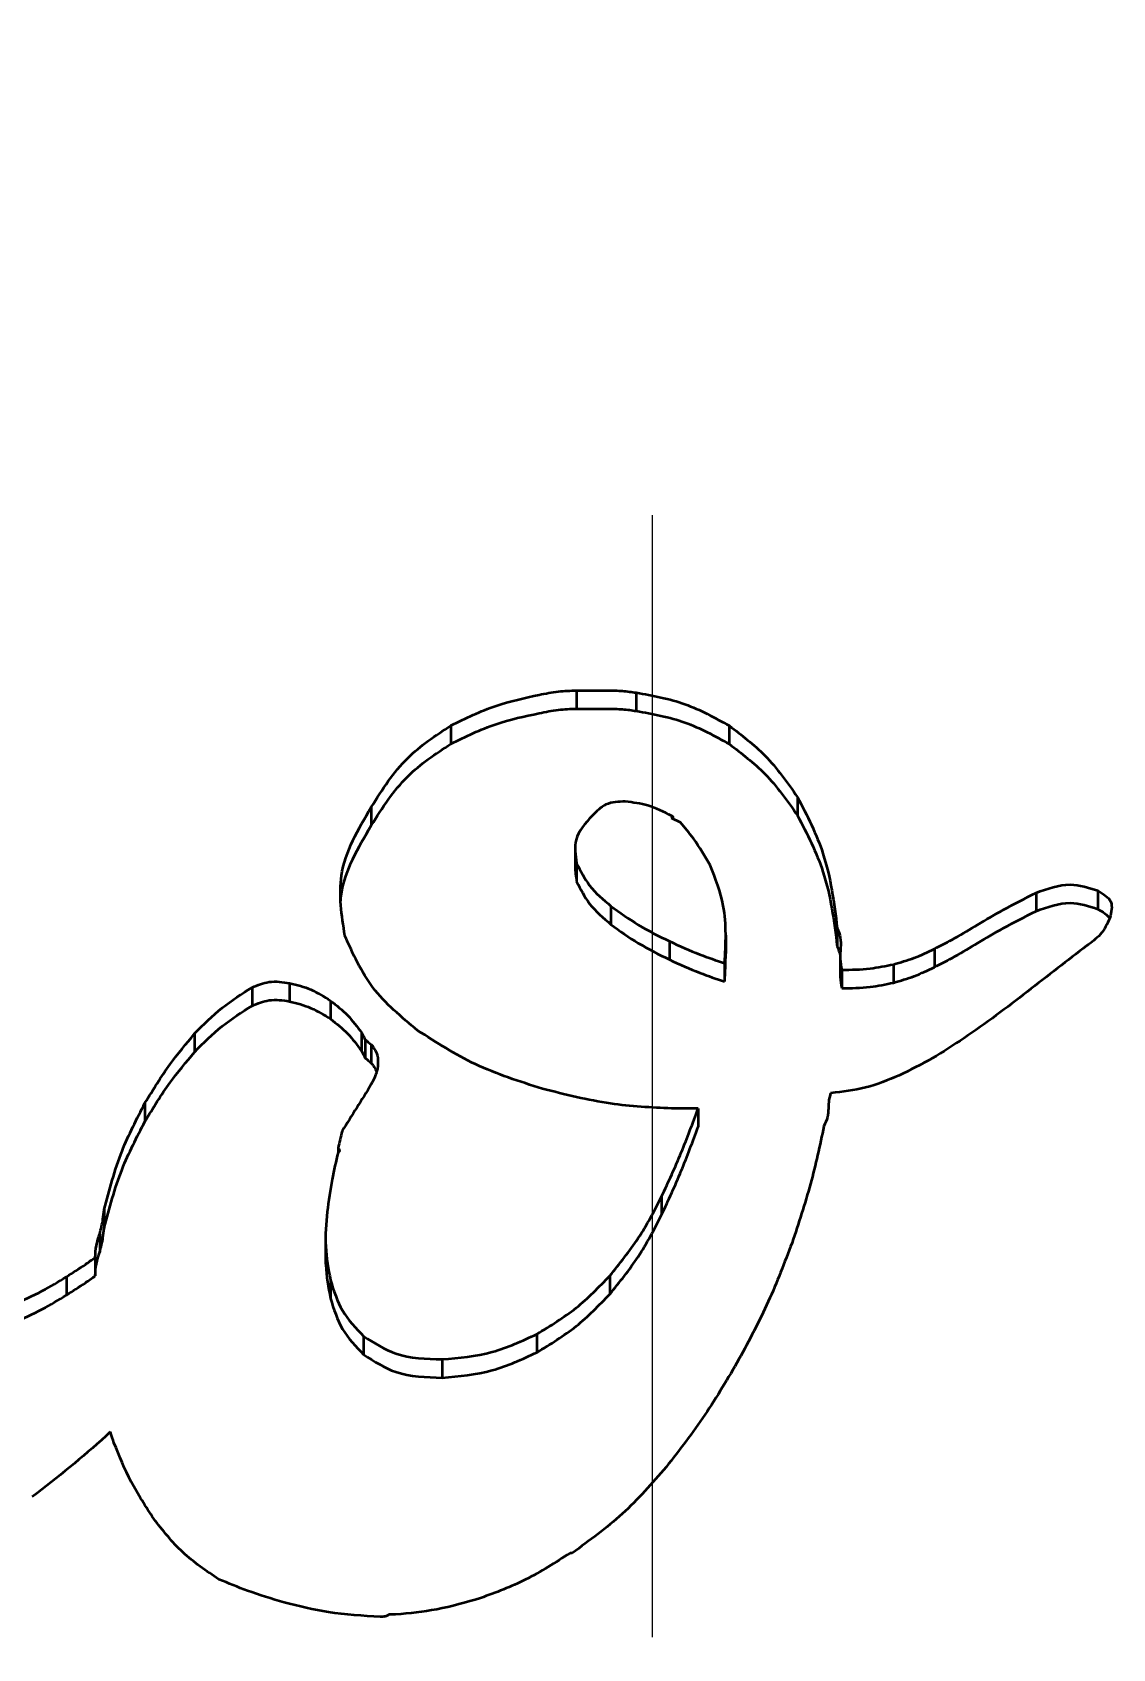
# Model space of a CAD drawing. Header units: inches. Extents: x 0.5 to 16.8, y 0.4 to 9.6.
# Drawn here: x 5.558 to 5.6543, y 6.8085 to 6.9526 of the extents above; entities that cross this region are included whole.
import ezdxf

# ---------------------------------------------------------------- set-up
doc = ezdxf.new("R2010")
doc.units = ezdxf.units.IN
doc.header["$LTSCALE"] = 0.75
doc.header["$MEASUREMENT"] = 0
doc.linetypes.add('PHANTOM2', pattern=[1.25, 0.625, -0.125, 0.125, -0.125, 0.125, -0.125])
doc.layers.add('Annotations', color=7, linetype='Continuous', lineweight=25)
doc.layers.add('Visible', color=7, linetype='Continuous', lineweight=50)

msp = doc.modelspace()

# ---------------------------------------------------------------- linework, layer by layer
at = {"layer": 'Annotations', "linetype": 'PHANTOM2', "lineweight": 25}
msp.add_line((5.61323, 9.41583), (5.61323, 5.45384), dxfattribs=at)
at = {"layer": 'Visible', "extrusion": (0, 1, 0)}
for p, q in [((5.60649, 6.89397, 0.32407), (5.60925, 6.89397, 0.32407)), ((5.60649, 6.89397, 0.32407), (5.60649, 6.89234, 0.30446)), ((5.61181, 6.89378, 0.32409), (5.61181, 6.89214, 0.30447)), ((5.60649, 6.89234, 0.30446), (5.60925, 6.89234, 0.30446)), ((5.59527, 6.89083, 0.32433), (5.59527, 6.8892, 0.30472)), ((5.62008, 6.89083, 0.32433), (5.62008, 6.8892, 0.30472)), ((5.58819, 6.88357, 0.32494), (5.58819, 6.88194, 0.30532)), ((5.62618, 6.88446, 0.32487), (5.62618, 6.88282, 0.30525)), ((5.61575, 6.8822, 0.32505), (5.61496, 6.88259, 0.32502)), ((5.61506, 6.88273, 0.32501), (5.61506, 6.88254, 0.32282)), ((5.60636, 6.87991, 0.32524), (5.60636, 6.87827, 0.30563)), ((5.60649, 6.87857, 0.32536), (5.60649, 6.87694, 0.30574)), ((5.64744, 6.87592, 0.32558), (5.64744, 6.87429, 0.30596)), ((5.65295, 6.87612, 0.32556), (5.65295, 6.87448, 0.30594)), ((5.60955, 6.87475, 0.32567), (5.60955, 6.87311, 0.30606)), ((5.61978, 6.87215, 0.32589), (5.61978, 6.87052, 0.30627)), ((5.62972, 6.87278, 0.32584), (5.62972, 6.87115, 0.30622)), ((5.61476, 6.87161, 0.32594), (5.61476, 6.86997, 0.30632)), ((5.63838, 6.87092, 0.32599), (5.63838, 6.86929, 0.30638)), ((5.61968, 6.86965, 0.3261), (5.61968, 6.86801, 0.30648)), ((5.62999, 6.87029, 0.32605), (5.62999, 6.86865, 0.30643)), ((5.63474, 6.86955, 0.32611), (5.63474, 6.86791, 0.30649)), ((5.5809, 6.86788, 0.32625), (5.5809, 6.86625, 0.30663)), ((5.63012, 6.86906, 0.32615), (5.63012, 6.86742, 0.30653)), ((5.57756, 6.86749, 0.32628), (5.57756, 6.86585, 0.30666)), ((5.58455, 6.86631, 0.32638), (5.58455, 6.86468, 0.30676)), ((5.57244, 6.86337, 0.32662), (5.57244, 6.86173, 0.30701)), ((5.5873, 6.86347, 0.32661), (5.5873, 6.86183, 0.307)), ((5.58764, 6.86282, 0.32667), (5.58764, 6.86119, 0.30705)), ((5.58819, 6.86239, 0.3267), (5.58819, 6.86075, 0.30709)), ((5.58878, 6.86121, 0.3268), (5.58878, 6.86076, 0.32138)), ((5.56801, 6.85719, 0.32714), (5.56801, 6.85555, 0.30752)), ((5.61732, 6.8567, 0.32718), (5.61496, 6.8567, 0.32718)), ((5.61732, 6.8567, 0.32718), (5.61732, 6.85506, 0.30756)), ((5.58523, 6.85317, 0.32747), (5.58523, 6.85278, 0.32277)), ((5.56437, 6.84768, 0.32793), (5.56437, 6.84604, 0.30831)), ((5.61407, 6.84885, 0.32783), (5.61407, 6.84722, 0.30822)), ((5.56398, 6.84552, 0.32811), (5.56398, 6.84388, 0.30849)), ((5.58411, 6.84503, 0.32815), (5.58411, 6.84339, 0.30853)), ((5.56358, 6.84342, 0.32829), (5.56358, 6.84178, 0.30867)), ((5.60945, 6.84179, 0.32842), (5.60945, 6.84016, 0.3088)), ((5.56102, 6.84169, 0.32843), (5.56102, 6.84006, 0.30881)), ((5.58455, 6.8414, 0.32845), (5.58455, 6.83976, 0.30884)), ((5.5875, 6.8364, 0.32887), (5.5875, 6.83476, 0.30925)), ((5.60295, 6.83659, 0.32885), (5.60295, 6.83496, 0.30924)), ((5.59449, 6.83434, 0.32904), (5.59449, 6.8327, 0.30943)), ((5.6061, 6.81707, 0.33048), (5.6059, 6.81707, 0.33048)), ((5.59035, 6.81158, 0.33094), (5.58976, 6.81158, 0.33094)), ((5.58917, 6.81138, 0.33096), (5.58898, 6.81138, 0.33096))]:
    msp.add_line(p, q, dxfattribs=at)
at = {"layer": 'Visible'}
for points, knots in [([(5.60315, 6.89358, 0.32411), (5.60372, 6.89369, 0.3241), (5.60483, 6.89391, 0.32408), (5.60595, 6.89395, 0.32407), (5.60649, 6.89397, 0.32407)], [0, 0, 0, 0, 0.01775543, 0.03428571, 0.03428571, 0.03428571, 0.03428571]), ([(5.60925, 6.89397, 0.32407), (5.60969, 6.89396, 0.32407), (5.61055, 6.89395, 0.32407), (5.6114, 6.89383, 0.32408), (5.61181, 6.89378, 0.32409)], [0, 0, 0, 0, 0.01350923, 0.02609896, 0.02609896, 0.02609896, 0.02609896]), ([(5.61181, 6.89378, 0.32409), (5.61328, 6.89351, 0.32411), (5.6162, 6.89298, 0.32416), (5.61879, 6.89154, 0.32428), (5.62008, 6.89083, 0.32433)], [0, 0, 0, 0, 0.0452354, 0.08973537, 0.08973537, 0.08973537, 0.08973537]), ([(5.59527, 6.89083, 0.32433), (5.5966, 6.89148, 0.32428), (5.59911, 6.89271, 0.32418), (5.60185, 6.8933, 0.32413), (5.60315, 6.89358, 0.32411)], [0, 0, 0, 0, 0.0447771, 0.08503879, 0.08503879, 0.08503879, 0.08503879]), ([(5.60315, 6.89194, 0.30449), (5.60372, 6.89206, 0.30448), (5.60483, 6.89228, 0.30446), (5.60595, 6.89232, 0.30446), (5.60649, 6.89234, 0.30446)], [0, 0, 0, 0, 0.01775543, 0.03428571, 0.03428571, 0.03428571, 0.03428571]), ([(5.60925, 6.89234, 0.30446), (5.60969, 6.89233, 0.30446), (5.61055, 6.89232, 0.30446), (5.6114, 6.8922, 0.30447), (5.61181, 6.89214, 0.30447)], [0, 0, 0, 0, 0.01350923, 0.02609896, 0.02609896, 0.02609896, 0.02609896]), ([(5.58819, 6.88357, 0.32494), (5.58917, 6.88513, 0.32481), (5.59103, 6.88805, 0.32457), (5.59392, 6.88994, 0.32441), (5.59527, 6.89083, 0.32433)], [0, 0, 0, 0, 0.0554008, 0.1043012, 0.1043012, 0.1043012, 0.1043012]), ([(5.59527, 6.8892, 0.30472), (5.5966, 6.88985, 0.30466), (5.59911, 6.89108, 0.30456), (5.60185, 6.89167, 0.30451), (5.60315, 6.89194, 0.30449)], [0, 0, 0, 0, 0.0447771, 0.08503879, 0.08503879, 0.08503879, 0.08503879]), ([(5.61181, 6.89214, 0.30447), (5.61328, 6.89187, 0.30449), (5.6162, 6.89135, 0.30454), (5.61879, 6.88991, 0.30466), (5.62008, 6.8892, 0.30472)], [0, 0, 0, 0, 0.0452354, 0.08973537, 0.08973537, 0.08973537, 0.08973537]), ([(5.62008, 6.89083, 0.32433), (5.62119, 6.88999, 0.3244), (5.62357, 6.88819, 0.32455), (5.62527, 6.88575, 0.32476), (5.62618, 6.88446, 0.32487)], [0, 0, 0, 0, 0.04241261, 0.09032204, 0.09032204, 0.09032204, 0.09032204]), ([(5.58819, 6.88194, 0.30532), (5.58917, 6.88349, 0.30519), (5.59103, 6.88641, 0.30495), (5.59392, 6.88831, 0.30479), (5.59527, 6.8892, 0.30472)], [0, 0, 0, 0, 0.0554008, 0.1043012, 0.1043012, 0.1043012, 0.1043012]), ([(5.62008, 6.8892, 0.30472), (5.62119, 6.88835, 0.30479), (5.62357, 6.88656, 0.30494), (5.62527, 6.88412, 0.30514), (5.62618, 6.88282, 0.30525)], [0, 0, 0, 0, 0.04241261, 0.09032204, 0.09032204, 0.09032204, 0.09032204]), ([(5.58583, 6.8721, 0.3259), (5.58555, 6.87392, 0.32574), (5.58492, 6.878, 0.3254), (5.58702, 6.88159, 0.3251), (5.58819, 6.88357, 0.32494)], [0, 0, 0, 0, 0.0548322, 0.1226854, 0.1226854, 0.1226854, 0.1226854]), ([(5.61083, 6.88406, 0.3249), (5.61022, 6.88405, 0.3249), (5.60906, 6.88401, 0.3249), (5.60826, 6.88319, 0.32497), (5.60787, 6.88279, 0.325)], [0, 0, 0, 0, 0.01771491, 0.03387995, 0.03387995, 0.03387995, 0.03387995]), ([(5.61496, 6.88279, 0.325), (5.61427, 6.88314, 0.32498), (5.61296, 6.88379, 0.32492), (5.61151, 6.88398, 0.32491), (5.61083, 6.88406, 0.3249)], [0, 0, 0, 0, 0.02340527, 0.04424562, 0.04424562, 0.04424562, 0.04424562]), ([(5.62618, 6.88446, 0.32487), (5.62703, 6.88281, 0.325), (5.62891, 6.87914, 0.32531), (5.62943, 6.87504, 0.32565), (5.62972, 6.87278, 0.32584)], [0, 0, 0, 0, 0.0561745, 0.1251604, 0.1251604, 0.1251604, 0.1251604]), ([(5.60787, 6.88279, 0.325), (5.60726, 6.88212, 0.32506), (5.60615, 6.8809, 0.32516), (5.60639, 6.87929, 0.3253), (5.60649, 6.87857, 0.32536)], [0, 0, 0, 0, 0.0261403, 0.0473962, 0.0473962, 0.0473962, 0.0473962]), ([(5.61496, 6.88259, 0.32502), (5.61502, 6.88265, 0.32502), (5.61511, 6.88274, 0.32501), (5.615, 6.88278, 0.32501), (5.61496, 6.88279, 0.325)], [0, 0, 0, 0, 0.001802926, 0.002921092, 0.002921092, 0.002921092, 0.002921092]), ([(5.6184, 6.87838, 0.32537), (5.61793, 6.87919, 0.3253), (5.61714, 6.88053, 0.32519), (5.61614, 6.88173, 0.32509), (5.61575, 6.8822, 0.32505)], [0, 0, 0, 0, 0.02864664, 0.04750455, 0.04750455, 0.04750455, 0.04750455]), ([(5.62618, 6.88282, 0.30525), (5.62703, 6.88118, 0.30539), (5.62891, 6.87751, 0.30569), (5.62943, 6.87341, 0.30603), (5.62972, 6.87115, 0.30622)], [0, 0, 0, 0, 0.0561745, 0.1251604, 0.1251604, 0.1251604, 0.1251604]), ([(5.58545, 6.87513, 0.30589), (5.58547, 6.87537, 0.30587), (5.58573, 6.87775, 0.30567), (5.58702, 6.87995, 0.30549), (5.58819, 6.88194, 0.30532)], [0.0474236, 0.0474236, 0.0474236, 0.0474236, 0.05483216, 0.1226854, 0.1226854, 0.1226854, 0.1226854]), ([(5.60649, 6.87857, 0.32536), (5.60684, 6.87788, 0.32541), (5.60759, 6.87639, 0.32554), (5.60886, 6.87532, 0.32563), (5.60955, 6.87475, 0.32567)], [0, 0, 0, 0, 0.02341208, 0.05028441, 0.05028441, 0.05028441, 0.05028441]), ([(5.61968, 6.86965, 0.3261), (5.61978, 6.87138, 0.32596), (5.61995, 6.87439, 0.3257), (5.61887, 6.87719, 0.32547), (5.6184, 6.87838, 0.32537)], [0, 0, 0, 0, 0.05226491, 0.0908477, 0.0908477, 0.0908477, 0.0908477]), ([(5.60649, 6.87694, 0.30574), (5.60684, 6.87625, 0.3058), (5.60759, 6.87476, 0.30592), (5.60886, 6.87369, 0.30601), (5.60955, 6.87311, 0.30606)], [0, 0, 0, 0, 0.02341208, 0.05028441, 0.05028441, 0.05028441, 0.05028441]), ([(5.64744, 6.87592, 0.32558), (5.64846, 6.8763, 0.32555), (5.65029, 6.87698, 0.32549), (5.65213, 6.87638, 0.32554), (5.65295, 6.87612, 0.32556)], [0, 0, 0, 0, 0.03189449, 0.05749197, 0.05749197, 0.05749197, 0.05749197]), ([(5.64222, 6.87308, 0.32581), (5.643, 6.87354, 0.32578), (5.6447, 6.87454, 0.32569), (5.64647, 6.87544, 0.32562), (5.64744, 6.87592, 0.32558)], [0, 0, 0, 0, 0.02744301, 0.06042987, 0.06042987, 0.06042987, 0.06042987]), ([(5.64744, 6.87429, 0.30596), (5.64846, 6.87466, 0.30593), (5.65029, 6.87534, 0.30587), (5.65213, 6.87475, 0.30592), (5.65295, 6.87448, 0.30594)], [0, 0, 0, 0, 0.03189449, 0.05749197, 0.05749197, 0.05749197, 0.05749197]), ([(5.65295, 6.87612, 0.32556), (5.65344, 6.87583, 0.32558), (5.6544, 6.87526, 0.32563), (5.65415, 6.87419, 0.32572), (5.65403, 6.87367, 0.32576)], [0, 0, 0, 0, 0.01559261, 0.03036168, 0.03036168, 0.03036168, 0.03036168]), ([(5.60955, 6.87475, 0.32567), (5.61034, 6.87417, 0.32572), (5.61199, 6.87297, 0.32582), (5.61382, 6.87207, 0.3259), (5.61476, 6.87161, 0.32594)], [0, 0, 0, 0, 0.03002623, 0.06201135, 0.06201135, 0.06201135, 0.06201135]), ([(5.64222, 6.87144, 0.3062), (5.643, 6.8719, 0.30616), (5.6447, 6.87291, 0.30607), (5.64647, 6.8738, 0.306), (5.64744, 6.87429, 0.30596)], [0, 0, 0, 0, 0.02744301, 0.06042987, 0.06042987, 0.06042987, 0.06042987]), ([(5.65403, 6.87367, 0.32576), (5.65378, 6.87315, 0.32581), (5.6533, 6.87216, 0.32589), (5.6524, 6.87152, 0.32594), (5.65197, 6.87122, 0.32597)], [0, 0, 0, 0, 0.01715006, 0.03312267, 0.03312267, 0.03312267, 0.03312267]), ([(5.59232, 6.86366, 0.3266), (5.59088, 6.86485, 0.3265), (5.58806, 6.86717, 0.32631), (5.58656, 6.87048, 0.32603), (5.58583, 6.8721, 0.3259)], [0, 0, 0, 0, 0.0562251, 0.1096969, 0.1096969, 0.1096969, 0.1096969]), ([(5.60955, 6.87311, 0.30606), (5.61034, 6.87253, 0.30611), (5.61199, 6.87134, 0.30621), (5.61382, 6.87044, 0.30628), (5.61476, 6.86997, 0.30632)], [0, 0, 0, 0, 0.03002623, 0.06201135, 0.06201135, 0.06201135, 0.06201135]), ([(5.62972, 6.87278, 0.32584), (5.62983, 6.87251, 0.32586), (5.63006, 6.87194, 0.32591), (5.63003, 6.87133, 0.32596), (5.63002, 6.87102, 0.32599)], [0, 0, 0, 0, 0.00893394, 0.0184372, 0.0184372, 0.0184372, 0.0184372]), ([(5.63838, 6.87092, 0.32599), (5.639, 6.87124, 0.32597), (5.64031, 6.87192, 0.32591), (5.64156, 6.87268, 0.32585), (5.64222, 6.87308, 0.32581)], [0, 0, 0, 0, 0.02124974, 0.04478853, 0.04478853, 0.04478853, 0.04478853]), ([(5.61476, 6.87161, 0.32594), (5.61566, 6.8712, 0.32597), (5.61727, 6.87046, 0.32603), (5.61894, 6.8699, 0.32608), (5.61968, 6.86965, 0.3261)], [0, 0, 0, 0, 0.03000429, 0.05388424, 0.05388424, 0.05388424, 0.05388424]), ([(5.63002, 6.87102, 0.32599), (5.63, 6.87069, 0.32601), (5.62996, 6.87003, 0.32607), (5.63006, 6.86938, 0.32612), (5.63012, 6.86906, 0.32615)], [0, 0, 0, 0, 0.01000311, 0.02008096, 0.02008096, 0.02008096, 0.02008096]), ([(5.63474, 6.86955, 0.32611), (5.63536, 6.86973, 0.32609), (5.63661, 6.87009, 0.32606), (5.63779, 6.87064, 0.32602), (5.63838, 6.87092, 0.32599)], [0, 0, 0, 0, 0.01968678, 0.03961321, 0.03961321, 0.03961321, 0.03961321]), ([(5.63838, 6.86929, 0.30638), (5.639, 6.86961, 0.30635), (5.64031, 6.87028, 0.30629), (5.64156, 6.87104, 0.30623), (5.64222, 6.87144, 0.3062)], [0, 0, 0, 0, 0.02124974, 0.04478853, 0.04478853, 0.04478853, 0.04478853]), ([(5.65197, 6.87122, 0.32597), (5.6511, 6.87055, 0.32603), (5.64932, 6.86918, 0.32614), (5.64755, 6.8678, 0.32625), (5.64665, 6.8671, 0.32631)], [0, 0, 0, 0, 0.03350391, 0.06841105, 0.06841105, 0.06841105, 0.06841105]), ([(5.61476, 6.86997, 0.30632), (5.61566, 6.86956, 0.30635), (5.61727, 6.86883, 0.30642), (5.61894, 6.86826, 0.30646), (5.61968, 6.86801, 0.30648)], [0, 0, 0, 0, 0.03000429, 0.05388424, 0.05388424, 0.05388424, 0.05388424]), ([(5.63012, 6.86906, 0.32615), (5.63096, 6.86907, 0.32615), (5.63252, 6.86909, 0.32615), (5.63405, 6.86941, 0.32612), (5.63474, 6.86955, 0.32611)], [0, 0, 0, 0, 0.02578001, 0.0473586, 0.0473586, 0.0473586, 0.0473586]), ([(5.63474, 6.86791, 0.30649), (5.63536, 6.86809, 0.30648), (5.63661, 6.86846, 0.30645), (5.63779, 6.86901, 0.3064), (5.63838, 6.86929, 0.30638)], [0, 0, 0, 0, 0.01968678, 0.03961321, 0.03961321, 0.03961321, 0.03961321]), ([(5.57756, 6.86749, 0.32628), (5.57806, 6.8677, 0.32626), (5.57913, 6.86814, 0.32623), (5.58029, 6.86797, 0.32624), (5.5809, 6.86788, 0.32625)], [0, 0, 0, 0, 0.01628681, 0.03481367, 0.03481367, 0.03481367, 0.03481367]), ([(5.5809, 6.86788, 0.32625), (5.58155, 6.86772, 0.32626), (5.58285, 6.86739, 0.32629), (5.58398, 6.86667, 0.32635), (5.58455, 6.86631, 0.32638)], [0, 0, 0, 0, 0.02016356, 0.04053645, 0.04053645, 0.04053645, 0.04053645]), ([(5.62999, 6.86865, 0.30643), (5.62999, 6.86857, 0.30644), (5.63, 6.86816, 0.30647), (5.63006, 6.86775, 0.3065), (5.63012, 6.86742, 0.30653)], [0.00747026, 0.00747026, 0.00747026, 0.00747026, 0.01000311, 0.02008096, 0.02008096, 0.02008096, 0.02008096]), ([(5.63012, 6.86742, 0.30653), (5.63096, 6.86743, 0.30653), (5.63252, 6.86746, 0.30653), (5.63405, 6.86777, 0.3065), (5.63474, 6.86791, 0.30649)], [0, 0, 0, 0, 0.02578001, 0.0473586, 0.0473586, 0.0473586, 0.0473586]), ([(5.57244, 6.86337, 0.32662), (5.57323, 6.86417, 0.32656), (5.57478, 6.86574, 0.32643), (5.57665, 6.86691, 0.32633), (5.57756, 6.86749, 0.32628)], [0, 0, 0, 0, 0.03431116, 0.06704087, 0.06704087, 0.06704087, 0.06704087]), ([(5.57756, 6.86585, 0.30666), (5.57806, 6.86606, 0.30665), (5.57913, 6.86651, 0.30661), (5.58029, 6.86634, 0.30662), (5.5809, 6.86625, 0.30663)], [0, 0, 0, 0, 0.01628681, 0.03481367, 0.03481367, 0.03481367, 0.03481367]), ([(5.5809, 6.86625, 0.30663), (5.58155, 6.86608, 0.30664), (5.58285, 6.86575, 0.30667), (5.58398, 6.86504, 0.30673), (5.58455, 6.86468, 0.30676)], [0, 0, 0, 0, 0.02016356, 0.04053645, 0.04053645, 0.04053645, 0.04053645]), ([(5.58455, 6.86631, 0.32638), (5.58508, 6.8659, 0.32641), (5.58613, 6.86508, 0.32648), (5.58691, 6.864, 0.32657), (5.5873, 6.86347, 0.32661)], [0, 0, 0, 0, 0.02039149, 0.04049904, 0.04049904, 0.04049904, 0.04049904]), ([(5.64665, 6.8671, 0.32631), (5.64573, 6.86639, 0.32637), (5.64389, 6.86497, 0.32649), (5.64199, 6.86364, 0.3266), (5.64104, 6.86298, 0.32666)], [0, 0, 0, 0, 0.0355007, 0.07081089, 0.07081089, 0.07081089, 0.07081089]), ([(5.57244, 6.86173, 0.30701), (5.57323, 6.86254, 0.30694), (5.57478, 6.8641, 0.30681), (5.57665, 6.86528, 0.30671), (5.57756, 6.86585, 0.30666)], [0, 0, 0, 0, 0.03431116, 0.06704087, 0.06704087, 0.06704087, 0.06704087]), ([(5.56801, 6.85719, 0.32714), (5.56873, 6.85836, 0.32704), (5.57005, 6.86053, 0.32686), (5.57169, 6.86248, 0.3267), (5.57244, 6.86337, 0.32662)], [0, 0, 0, 0, 0.04195385, 0.07752256, 0.07752256, 0.07752256, 0.07752256]), ([(5.58455, 6.86468, 0.30676), (5.58508, 6.86427, 0.3068), (5.58613, 6.86345, 0.30686), (5.58691, 6.86237, 0.30695), (5.5873, 6.86183, 0.307)], [0, 0, 0, 0, 0.02039149, 0.04049904, 0.04049904, 0.04049904, 0.04049904]), ([(5.60344, 6.85846, 0.32703), (5.60141, 6.8591, 0.32698), (5.59747, 6.86034, 0.32688), (5.594, 6.86258, 0.32669), (5.59232, 6.86366, 0.3266)], [0, 0, 0, 0, 0.0646964, 0.1253233, 0.1253233, 0.1253233, 0.1253233]), ([(5.58819, 6.86239, 0.3267), (5.58831, 6.86223, 0.32672), (5.58859, 6.86188, 0.32675), (5.58871, 6.86145, 0.32678), (5.58878, 6.86121, 0.3268)], [0, 0, 0, 0, 0.00610327, 0.0135364, 0.0135364, 0.0135364, 0.0135364]), ([(5.64104, 6.86298, 0.32666), (5.64009, 6.86235, 0.32671), (5.63823, 6.86112, 0.32681), (5.63622, 6.86013, 0.32689), (5.63523, 6.85964, 0.32693)], [0, 0, 0, 0, 0.03460953, 0.06815507, 0.06815507, 0.06815507, 0.06815507]), ([(5.56801, 6.85555, 0.30752), (5.56873, 6.85673, 0.30742), (5.57005, 6.8589, 0.30724), (5.57169, 6.86084, 0.30708), (5.57244, 6.86173, 0.30701)], [0, 0, 0, 0, 0.04195385, 0.07752256, 0.07752256, 0.07752256, 0.07752256]), ([(5.58878, 6.86121, 0.3268), (5.58878, 6.86088, 0.32683), (5.58879, 6.86005, 0.3269), (5.58841, 6.8593, 0.32696), (5.58819, 6.85886, 0.327)], [0, 0, 0, 0, 0.01001249, 0.02505399, 0.02505399, 0.02505399, 0.02505399]), ([(5.58819, 6.86075, 0.30709), (5.58831, 6.8606, 0.3071), (5.58851, 6.86035, 0.30712), (5.58863, 6.86006, 0.30715), (5.58866, 6.85996, 0.30715)], [0, 0, 0, 0, 0.006103265, 0.00952857, 0.00952857, 0.00952857, 0.00952857]), ([(5.63523, 6.85964, 0.32693), (5.63425, 6.85923, 0.32697), (5.63229, 6.85842, 0.32704), (5.63018, 6.85819, 0.32705), (5.62913, 6.85807, 0.32706)], [0, 0, 0, 0, 0.03242294, 0.06431763, 0.06431763, 0.06431763, 0.06431763]), ([(5.61496, 6.8567, 0.32718), (5.61314, 6.85679, 0.32717), (5.60924, 6.85698, 0.32716), (5.60546, 6.85795, 0.32707), (5.60344, 6.85846, 0.32703)], [0, 0, 0, 0, 0.0554331, 0.1186415, 0.1186415, 0.1186415, 0.1186415]), ([(5.62913, 6.85807, 0.32706), (5.62908, 6.85786, 0.32708), (5.62895, 6.85741, 0.32712), (5.62894, 6.85695, 0.32716), (5.62894, 6.8567, 0.32718)], [0, 0, 0, 0, 0.00667087, 0.01418743, 0.01418743, 0.01418743, 0.01418743]), ([(5.56437, 6.84768, 0.32793), (5.56484, 6.84944, 0.32778), (5.56571, 6.85275, 0.32751), (5.56728, 6.85578, 0.32726), (5.56801, 6.85719, 0.32714)], [0, 0, 0, 0, 0.0556742, 0.1040955, 0.1040955, 0.1040955, 0.1040955]), ([(5.61407, 6.84885, 0.32783), (5.61467, 6.85015, 0.32772), (5.61586, 6.85273, 0.32751), (5.61684, 6.85538, 0.32729), (5.61732, 6.8567, 0.32718)], [0, 0, 0, 0, 0.04376131, 0.08656989, 0.08656989, 0.08656989, 0.08656989]), ([(5.62894, 6.8567, 0.32718), (5.62892, 6.85643, 0.3272), (5.62888, 6.85589, 0.32725), (5.62866, 6.85539, 0.32729), (5.62854, 6.85513, 0.32731)], [0, 0, 0, 0, 0.00806238, 0.01660638, 0.01660638, 0.01660638, 0.01660638]), ([(5.56437, 6.84604, 0.30831), (5.56484, 6.84781, 0.30817), (5.56571, 6.85111, 0.30789), (5.56728, 6.85414, 0.30764), (5.56801, 6.85555, 0.30752)], [0, 0, 0, 0, 0.0556742, 0.1040955, 0.1040955, 0.1040955, 0.1040955]), ([(5.61407, 6.84722, 0.30822), (5.61467, 6.84852, 0.30811), (5.61586, 6.85109, 0.30789), (5.61684, 6.85375, 0.30767), (5.61732, 6.85506, 0.30756)], [0, 0, 0, 0, 0.04376131, 0.08656989, 0.08656989, 0.08656989, 0.08656989]), ([(5.62854, 6.85513, 0.32731), (5.62817, 6.8534, 0.32745), (5.62741, 6.84989, 0.32775), (5.62627, 6.84647, 0.32803), (5.62569, 6.84473, 0.32818)], [0, 0, 0, 0, 0.0539102, 0.109971, 0.109971, 0.109971, 0.109971]), ([(5.58523, 6.85278, 0.32751), (5.58504, 6.85198, 0.32757), (5.58462, 6.85023, 0.32772), (5.58438, 6.84845, 0.32787), (5.58425, 6.84748, 0.32795)], [0, 0, 0, 0, 0.02510979, 0.05495103, 0.05495103, 0.05495103, 0.05495103]), ([(5.58523, 6.85317, 0.32747), (5.5853, 6.85306, 0.32748), (5.58541, 6.85291, 0.32749), (5.58528, 6.85281, 0.3275), (5.58523, 6.85278, 0.32751)], [0, 0, 0, 0, 0.00316235, 0.004576714, 0.004576714, 0.004576714, 0.004576714]), ([(5.56398, 6.84552, 0.32811), (5.56409, 6.84596, 0.32807), (5.56427, 6.84667, 0.32801), (5.56434, 6.8474, 0.32795), (5.56437, 6.84768, 0.32793)], [0, 0, 0, 0, 0.01382935, 0.02238806, 0.02238806, 0.02238806, 0.02238806]), ([(5.58425, 6.84748, 0.32795), (5.58416, 6.84645, 0.32803), (5.58399, 6.84441, 0.3282), (5.58436, 6.84239, 0.32837), (5.58455, 6.8414, 0.32845)], [0, 0, 0, 0, 0.03152477, 0.06231952, 0.06231952, 0.06231952, 0.06231952]), ([(5.60945, 6.84179, 0.32842), (5.61033, 6.84288, 0.32833), (5.61212, 6.84507, 0.32815), (5.61342, 6.84758, 0.32794), (5.61407, 6.84885, 0.32783)], [0, 0, 0, 0, 0.0426506, 0.08618853, 0.08618853, 0.08618853, 0.08618853]), ([(5.56398, 6.84388, 0.30849), (5.56409, 6.84432, 0.30846), (5.56427, 6.84503, 0.3084), (5.56434, 6.84576, 0.30834), (5.56437, 6.84604, 0.30831)], [0, 0, 0, 0, 0.01382935, 0.02238806, 0.02238806, 0.02238806, 0.02238806]), ([(5.60945, 6.84016, 0.3088), (5.61033, 6.84124, 0.30871), (5.61212, 6.84343, 0.30853), (5.61342, 6.84595, 0.30832), (5.61407, 6.84722, 0.30822)], [0, 0, 0, 0, 0.0426506, 0.08618853, 0.08618853, 0.08618853, 0.08618853]), ([(5.56358, 6.84342, 0.32829), (5.5636, 6.84378, 0.32826), (5.56363, 6.8445, 0.3282), (5.56386, 6.84518, 0.32814), (5.56398, 6.84552, 0.32811)], [0.0005873, 0.0005873, 0.0005873, 0.0005873, 0.01154351, 0.02246364, 0.02246364, 0.02246364, 0.02246364]), ([(5.62569, 6.84473, 0.32818), (5.62502, 6.84297, 0.32832), (5.62367, 6.8394, 0.32862), (5.62187, 6.83603, 0.3289), (5.62096, 6.83434, 0.32904)], [0, 0, 0, 0, 0.0576586, 0.1164674, 0.1164674, 0.1164674, 0.1164674]), ([(5.56102, 6.84169, 0.32843), (5.56158, 6.84205, 0.3284), (5.56245, 6.84261, 0.32835), (5.56329, 6.84321, 0.3283), (5.56358, 6.84342, 0.32829)], [0, 0, 0, 0, 0.02038533, 0.03141306, 0.03141306, 0.03141306, 0.03141306]), ([(5.56358, 6.84178, 0.30867), (5.5636, 6.84214, 0.30864), (5.56363, 6.84286, 0.30858), (5.56386, 6.84354, 0.30852), (5.56398, 6.84388, 0.30849)], [0.0005873, 0.0005873, 0.0005873, 0.0005873, 0.01154351, 0.02246364, 0.02246364, 0.02246364, 0.02246364]), ([(5.58411, 6.84339, 0.30853), (5.58411, 6.84318, 0.30855), (5.58414, 6.84196, 0.30865), (5.58436, 6.84076, 0.30875), (5.58455, 6.83976, 0.30884)], [0.02497171, 0.02497171, 0.02497171, 0.02497171, 0.03152477, 0.06231952, 0.06231952, 0.06231952, 0.06231952]), ([(5.56102, 6.84006, 0.30881), (5.56158, 6.84042, 0.30878), (5.56245, 6.84098, 0.30874), (5.56329, 6.84157, 0.30869), (5.56358, 6.84178, 0.30867)], [0, 0, 0, 0, 0.02038533, 0.03141306, 0.03141306, 0.03141306, 0.03141306]), ([(5.60295, 6.83659, 0.32885), (5.60415, 6.83732, 0.32879), (5.60655, 6.83877, 0.32867), (5.60848, 6.84079, 0.3285), (5.60945, 6.84179, 0.32842)], [0, 0, 0, 0, 0.04271205, 0.08497081, 0.08497081, 0.08497081, 0.08497081]), ([(5.5563, 6.83924, 0.32863), (5.55716, 6.83962, 0.3286), (5.55879, 6.84034, 0.32854), (5.56031, 6.84126, 0.32847), (5.56102, 6.84169, 0.32843)], [0, 0, 0, 0, 0.02874135, 0.05416896, 0.05416896, 0.05416896, 0.05416896]), ([(5.58455, 6.8414, 0.32845), (5.58484, 6.84045, 0.32853), (5.58544, 6.83856, 0.32869), (5.58681, 6.83712, 0.32881), (5.5875, 6.8364, 0.32887)], [0, 0, 0, 0, 0.02985065, 0.05987661, 0.05987661, 0.05987661, 0.05987661]), ([(5.5563, 6.8376, 0.30902), (5.55716, 6.83799, 0.30899), (5.55879, 6.83871, 0.30893), (5.56031, 6.83963, 0.30885), (5.56102, 6.84006, 0.30881)], [0, 0, 0, 0, 0.02874135, 0.05416896, 0.05416896, 0.05416896, 0.05416896]), ([(5.58455, 6.83976, 0.30884), (5.58484, 6.83882, 0.30892), (5.58544, 6.83692, 0.30907), (5.58681, 6.83548, 0.30919), (5.5875, 6.83476, 0.30925)], [0, 0, 0, 0, 0.02985065, 0.05987661, 0.05987661, 0.05987661, 0.05987661]), ([(5.60295, 6.83496, 0.30924), (5.60415, 6.83569, 0.30918), (5.60655, 6.83714, 0.30906), (5.60848, 6.83915, 0.30889), (5.60945, 6.84016, 0.3088)], [0, 0, 0, 0, 0.04271205, 0.08497081, 0.08497081, 0.08497081, 0.08497081]), ([(5.5875, 6.8364, 0.32887), (5.58843, 6.8358, 0.32892), (5.59055, 6.83444, 0.32903), (5.59307, 6.83437, 0.32904), (5.59449, 6.83434, 0.32904)], [0, 0, 0, 0, 0.03322079, 0.07529978, 0.07529978, 0.07529978, 0.07529978]), ([(5.59449, 6.83434, 0.32904), (5.596, 6.83447, 0.32903), (5.59896, 6.83473, 0.32901), (5.60164, 6.83598, 0.32891), (5.60295, 6.83659, 0.32885)], [0, 0, 0, 0, 0.04599776, 0.08963635, 0.08963635, 0.08963635, 0.08963635]), ([(5.5875, 6.83476, 0.30925), (5.58843, 6.83416, 0.3093), (5.59055, 6.8328, 0.30942), (5.59307, 6.83274, 0.30942), (5.59449, 6.8327, 0.30943)], [0, 0, 0, 0, 0.03322079, 0.07529978, 0.07529978, 0.07529978, 0.07529978]), ([(5.59449, 6.8327, 0.30943), (5.596, 6.83283, 0.30941), (5.59896, 6.83309, 0.30939), (5.60164, 6.83435, 0.30929), (5.60295, 6.83496, 0.30924)], [0, 0, 0, 0, 0.04599776, 0.08963635, 0.08963635, 0.08963635, 0.08963635]), ([(5.62096, 6.83434, 0.32904), (5.61998, 6.83266, 0.32918), (5.61802, 6.82932, 0.32946), (5.61565, 6.82625, 0.32972), (5.61447, 6.82472, 0.32984)], [0, 0, 0, 0, 0.0592559, 0.1182579, 0.1182579, 0.1182579, 0.1182579]), ([(5.56493, 6.82788, 0.32958), (5.56479, 6.82775, 0.32959), (5.56259, 6.82569, 0.32976), (5.56021, 6.82382, 0.32992), (5.55797, 6.82207, 0.33006)], [0.08284595, 0.08284595, 0.08284595, 0.08284595, 0.08857932, 0.17503642, 0.17503642, 0.17503642, 0.17503642]), ([(5.5688, 6.82011, 0.33023), (5.56809, 6.8212, 0.33014), (5.56668, 6.82334, 0.32996), (5.56573, 6.82571, 0.32976), (5.56525, 6.82688, 0.32966)], [0, 0, 0, 0, 0.03948815, 0.07799544, 0.07799544, 0.07799544, 0.07799544]), ([(5.61447, 6.82472, 0.32984), (5.61321, 6.82328, 0.32996), (5.61072, 6.82041, 0.3302), (5.60763, 6.81818, 0.33039), (5.6061, 6.81707, 0.33048)], [0, 0, 0, 0, 0.058192, 0.1157056, 0.1157056, 0.1157056, 0.1157056]), ([(5.57461, 6.81472, 0.33068), (5.57348, 6.81548, 0.33061), (5.57126, 6.81697, 0.33049), (5.56961, 6.81907, 0.33031), (5.5688, 6.82011, 0.33023)], [0, 0, 0, 0, 0.04105037, 0.08110179, 0.08110179, 0.08110179, 0.08110179]), ([(5.6059, 6.81707, 0.33048), (5.60461, 6.81623, 0.33055), (5.6021, 6.81459, 0.33069), (5.59929, 6.81355, 0.33077), (5.59793, 6.81305, 0.33082)], [0, 0, 0, 0, 0.04699076, 0.09104898, 0.09104898, 0.09104898, 0.09104898]), ([(5.58041, 6.81266, 0.33085), (5.57931, 6.81299, 0.33082), (5.57735, 6.81358, 0.33077), (5.57545, 6.81437, 0.33071), (5.57461, 6.81472, 0.33068)], [0, 0, 0, 0, 0.03494448, 0.06265968, 0.06265968, 0.06265968, 0.06265968]), ([(5.59793, 6.81305, 0.33082), (5.59664, 6.81267, 0.33085), (5.59415, 6.81195, 0.33091), (5.59158, 6.8117, 0.33093), (5.59035, 6.81158, 0.33094)], [0, 0, 0, 0, 0.04105013, 0.07860181, 0.07860181, 0.07860181, 0.07860181]), ([(5.58898, 6.81138, 0.33096), (5.58743, 6.81147, 0.33095), (5.58454, 6.81164, 0.33093), (5.58173, 6.81233, 0.33088), (5.58041, 6.81266, 0.33085)], [0, 0, 0, 0, 0.04694262, 0.08813301, 0.08813301, 0.08813301, 0.08813301]), ([(5.58976, 6.81158, 0.33094), (5.58968, 6.81152, 0.33094), (5.58951, 6.8114, 0.33095), (5.58929, 6.81139, 0.33095), (5.58917, 6.81138, 0.33096)], [0, 0, 0, 0, 0.002915592, 0.006451105, 0.006451105, 0.006451105, 0.006451105])]:
    msp.add_open_spline(points, degree=3, knots=knots, dxfattribs=at)
for points in [[(5.60636, 6.87827, 0.30563), (5.60636, 6.87784, 0.30566), (5.60643, 6.87739, 0.3057), (5.60649, 6.87694, 0.30574)], [(5.65295, 6.87448, 0.30594), (5.65338, 6.87423, 0.30596), (5.6538, 6.87398, 0.30599), (5.65402, 6.87364, 0.30601)], [(5.62972, 6.87115, 0.30622), (5.62983, 6.87089, 0.30624), (5.62994, 6.87062, 0.30627), (5.62999, 6.87035, 0.30629)], [(5.61968, 6.86801, 0.30648), (5.61973, 6.86885, 0.30641), (5.61978, 6.86969, 0.30634), (5.61978, 6.87052, 0.30627)], [(5.5873, 6.86347, 0.32661), (5.58742, 6.86325, 0.32663), (5.58754, 6.86304, 0.32665), (5.58764, 6.86282, 0.32667)], [(5.58764, 6.86282, 0.32667), (5.58784, 6.8627, 0.32668), (5.58801, 6.86254, 0.32669), (5.58819, 6.86239, 0.3267)], [(5.5873, 6.86183, 0.307), (5.58742, 6.86162, 0.30702), (5.58754, 6.8614, 0.30703), (5.58764, 6.86119, 0.30705)], [(5.58764, 6.86119, 0.30705), (5.58784, 6.86106, 0.30706), (5.58801, 6.86091, 0.30707), (5.58819, 6.86075, 0.30709)], [(5.58819, 6.85886, 0.327), (5.58732, 6.85746, 0.32712), (5.58646, 6.85607, 0.32723), (5.58559, 6.85468, 0.32735)], [(5.58559, 6.85468, 0.32735), (5.58546, 6.85418, 0.32739), (5.58535, 6.85367, 0.32743), (5.58523, 6.85317, 0.32747)], [(5.56525, 6.82688, 0.32966), (5.56514, 6.82721, 0.32964), (5.56503, 6.82755, 0.32961), (5.56493, 6.82788, 0.32958)]]:
    msp.add_open_spline(points, degree=3, dxfattribs=at)

doc.saveas('drawing.dxf')
